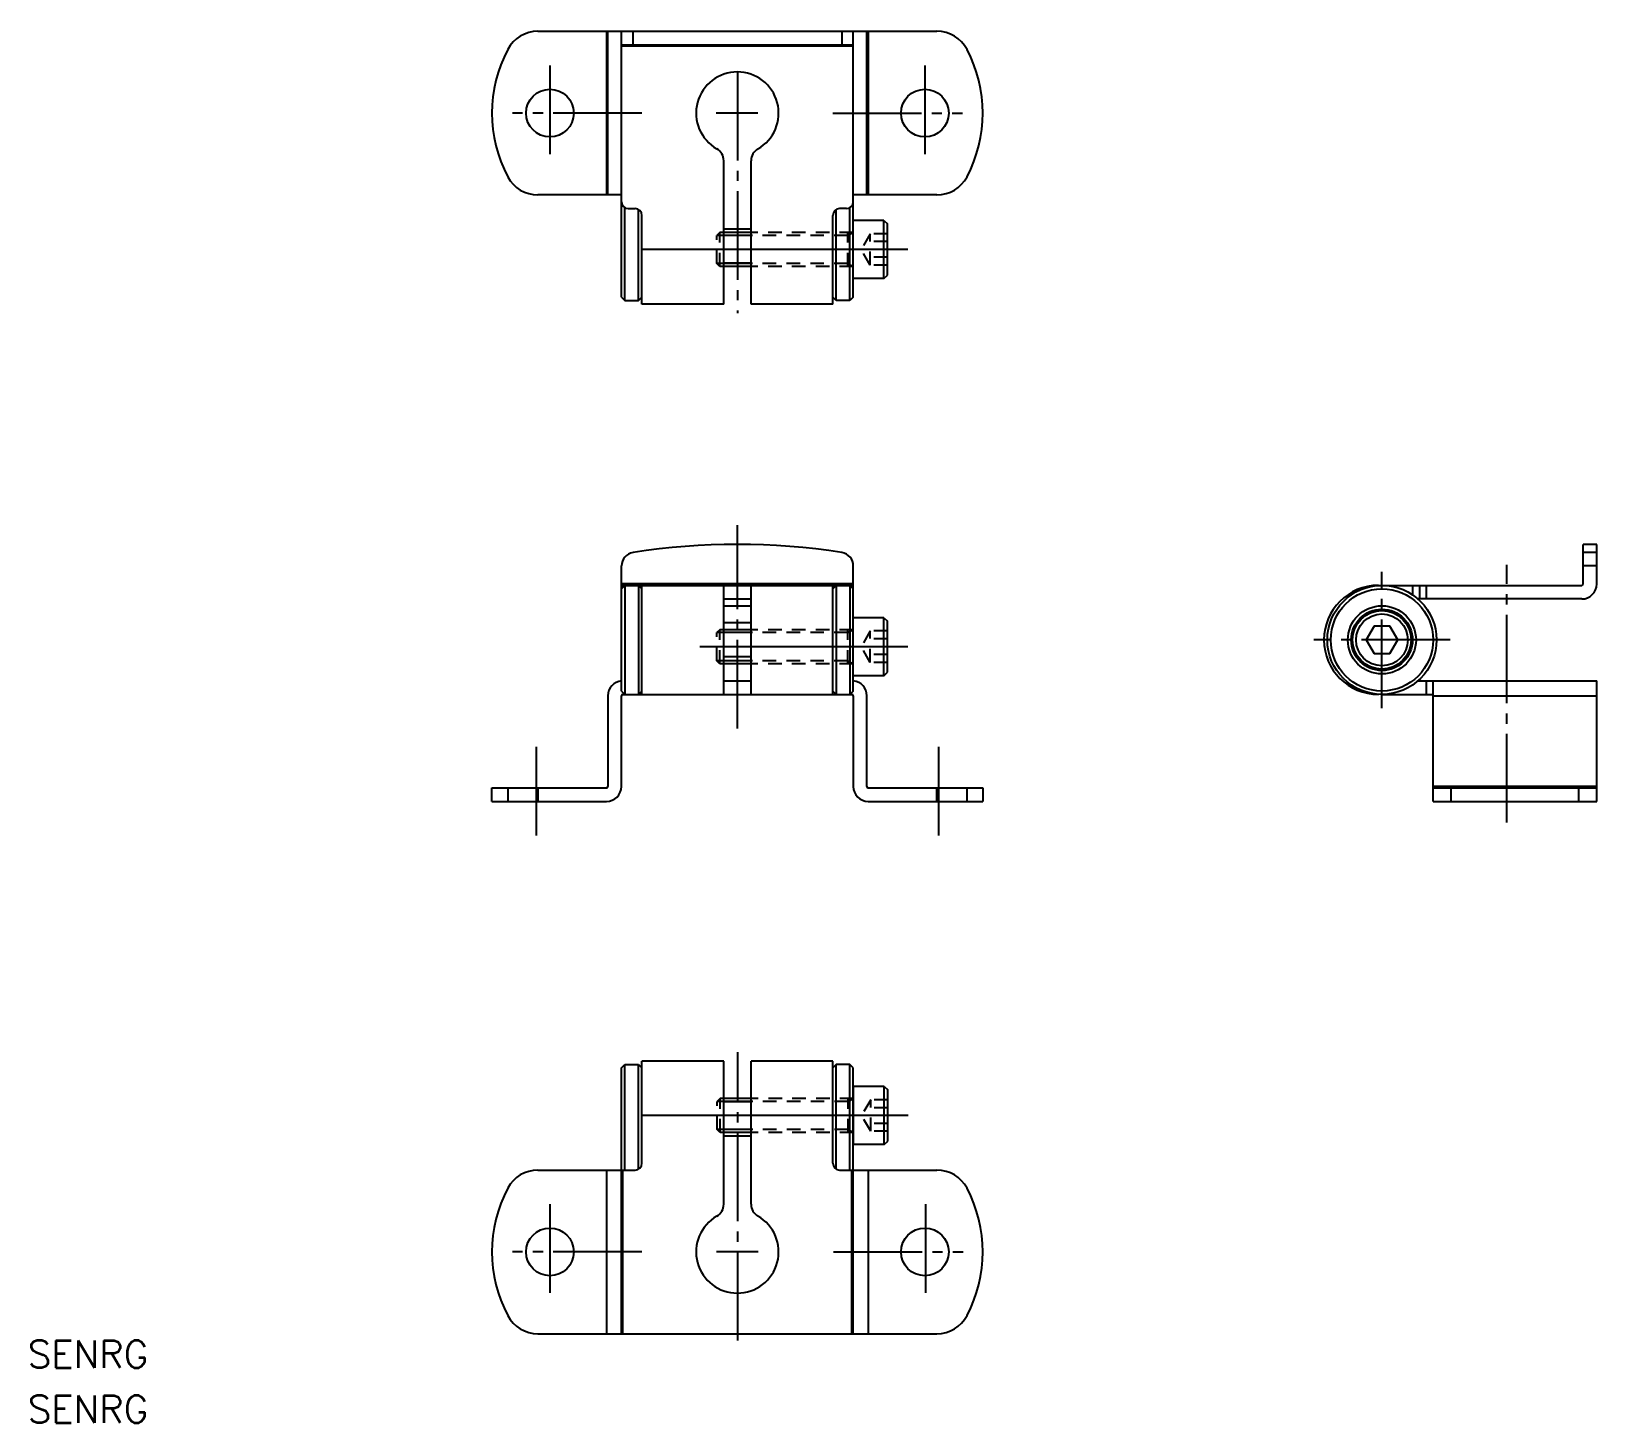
# Model space of a CAD drawing. Extents: x 10 to 240, y 69 to 273.
import ezdxf

# ---------------------------------------------------------------- set-up
doc = ezdxf.new("R2010")
doc.units = 0
doc.linetypes.add('CENTER', pattern=[17.5, 13, -1.5, 1.5, -1.5])
doc.linetypes.add('DASHED', pattern=[3.5, 2, -1.5])
doc.layers.get('0').update_dxf_attribs({"linetype": 'CONTINUOUS'})
doc.layers.add('CENTER', color=1, linetype='CENTER')
doc.styles.get("Standard").update_dxf_attribs({"font": 'txt.shx', "bigfont": '@extfont2.shx'})

msp = doc.modelspace()

# ---------------------------------------------------------------- linework, layer by layer
at = {"color": 7, "linetype": 'CONTINUOUS'}
for p, q in [((84.24, 273.39), (142.77, 273.39)), ((94.3, 273.39), (94.3, 249.39)), ((94.5, 249.39), (94.5, 273.39)), ((96.5, 234.39), (96.5, 273.39)), ((98.2, 271.39), (98.2, 273.39)), ((128.81, 273.39), (128.81, 271.39)), ((130.5, 234.39), (130.5, 273.39)), ((132.5, 249.39), (132.5, 273.39)), ((132.7, 273.39), (132.7, 249.39)), ((96.5, 271.39), (130.5, 271.39)), ((130.5, 271.19), (96.5, 271.19)), ((111.5, 233.39), (111.5, 254.4)), ((115.5, 233.39), (115.5, 254.4)), ((96.5, 249.39), (84.24, 249.39)), ((142.77, 249.39), (130.5, 249.39)), ((97, 233.89), (97, 247.52)), ((97.5, 247.39), (98.5, 247.39)), ((99, 233.89), (99, 247.26)), ((99.5, 233.39), (99.5, 246.39)), ((127.5, 233.39), (127.5, 246.39)), ((128, 233.89), (128, 247.26)), ((129.5, 247.39), (128.5, 247.39)), ((130, 233.89), (130, 247.52)), ((115.5, 244.39), (111.5, 244.39)), ((115.5, 243.89), (111.5, 243.89)), ((135, 245.64), (130.5, 245.64)), ((130.5, 237.14), (130.5, 245.64)), ((135, 237.14), (135, 245.64)), ((135, 245.64), (135.5, 245.14)), ((135.5, 237.64), (135.5, 245.14)), ((111.5, 241.39), (99.5, 241.39)), ((127.5, 241.39), (115.5, 241.39)), ((127.5, 241.39), (115.5, 241.39)), ((115.5, 239.39), (111.5, 239.39)), ((115.5, 238.89), (111.5, 238.89)), ((135, 237.14), (130.5, 237.14)), ((135, 237.14), (135.5, 237.64)), ((96.5, 234.39), (97, 233.89)), ((99, 233.89), (99.5, 234.39)), ((128, 233.89), (127.5, 234.39)), ((130.5, 234.39), (130, 233.89)), ((97, 233.89), (99, 233.89)), ((111.5, 233.39), (99.5, 233.39)), ((127.5, 233.39), (115.5, 233.39)), ((130, 233.89), (128, 233.89)), ((237.54, 192.32), (237.54, 198.12)), ((239.54, 198.12), (237.54, 198.12)), ((239.54, 192.32), (239.54, 198.12)), ((239.54, 196.94), (237.54, 196.94)), ((96.5, 176.62), (96.5, 194.97)), ((130.5, 176.62), (130.5, 194.97)), ((239.54, 194.97), (237.54, 194.97)), ((130.5, 192.32), (96.5, 192.32)), ((96.5, 191.62), (97, 192.12)), ((96.5, 192.12), (130.5, 192.12)), ((97, 192.12), (97, 176.12)), ((99, 192.12), (99, 176.12)), ((99, 192.12), (99.5, 191.62)), ((99.5, 176.12), (99.5, 192.12)), ((111.5, 176.12), (111.5, 192.12)), ((115.5, 176.12), (115.5, 192.12)), ((128, 192.12), (127.5, 191.62)), ((127.5, 176.12), (127.5, 192.12)), ((128, 192.12), (128, 176.12)), ((130, 192.12), (130, 176.12)), ((130.5, 191.62), (130, 192.12)), ((208.04, 192.12), (237.34, 192.12)), ((212.54, 192.12), (212.54, 190.7)), ((213.54, 192.12), (213.54, 190.12)), ((214.54, 192.12), (214.54, 190.12)), ((111.5, 190.12), (115.5, 190.12)), ((111.5, 189.12), (115.5, 189.12)), ((237.34, 190.12), (213.22, 190.12)), ((115.5, 186.62), (111.5, 186.62)), ((135, 187.37), (130.5, 187.37)), ((130.5, 178.87), (130.5, 187.37)), ((135, 178.87), (135, 187.37)), ((135, 187.37), (135.5, 186.87)), ((135.5, 179.37), (135.5, 186.87)), ((206.89, 186.12), (205.73, 184.12)), ((209.2, 186.12), (206.89, 186.12)), ((210.35, 184.12), (209.2, 186.12)), ((115.5, 185.62), (111.5, 185.62)), ((115.5, 185.62), (111.5, 185.62)), ((205.73, 184.12), (206.89, 182.12)), ((209.2, 182.12), (210.35, 184.12)), ((115.5, 181.62), (111.5, 181.62)), ((127.5, 183.12), (115.5, 183.12)), ((206.89, 182.12), (209.2, 182.12)), ((115.5, 180.62), (111.5, 180.62)), ((115.5, 180.62), (111.5, 180.62)), ((135, 178.87), (135.5, 179.37)), ((111.5, 178.12), (115.5, 178.12)), ((135, 178.87), (130.5, 178.87)), ((213.22, 178.12), (239.54, 178.12)), ((214.54, 178.12), (214.54, 176.12)), ((215.54, 160.42), (215.54, 178.12)), ((239.54, 160.42), (239.54, 178.12)), ((94.5, 175.92), (94.5, 162.62)), ((96.5, 176.62), (97, 176.12)), ((96.5, 162.62), (96.5, 175.92)), ((96.7, 176.12), (130.3, 176.12)), ((99, 176.12), (99.5, 176.62)), ((128, 176.12), (127.5, 176.62)), ((130.5, 176.62), (130, 176.12)), ((130.5, 175.92), (130.5, 162.62)), ((132.5, 162.62), (132.5, 175.92)), ((208.04, 176.12), (215.54, 176.12)), ((215.54, 175.92), (239.54, 175.92)), ((77.5, 160.42), (77.5, 162.42)), ((77.5, 162.42), (94.3, 162.42)), ((79.82, 162.42), (79.82, 160.42)), ((84.24, 162.42), (84.24, 160.42)), ((132.7, 162.42), (149.5, 162.42)), ((142.77, 160.42), (142.77, 162.42)), ((147.19, 160.42), (147.19, 162.42)), ((149.5, 162.42), (149.5, 160.42)), ((239.54, 162.62), (215.54, 162.62)), ((215.54, 162.42), (239.54, 162.42)), ((218.21, 160.42), (218.21, 162.42)), ((236.88, 162.42), (236.88, 160.42)), ((77.5, 160.42), (94.3, 160.42)), ((132.7, 160.42), (149.5, 160.42)), ((215.54, 160.42), (239.54, 160.42)), ((96.5, 121.35), (97, 121.85)), ((97, 106.35), (97, 121.85)), ((97, 121.85), (99, 121.85)), ((99, 106.48), (99, 121.85)), ((99, 121.85), (99.5, 121.35)), ((99.5, 107.35), (99.5, 122.35)), ((111.5, 122.35), (99.5, 122.35)), ((111.5, 101.34), (111.5, 122.35)), ((115.5, 101.34), (115.5, 122.35)), ((127.5, 122.35), (115.5, 122.35)), ((127.5, 107.35), (127.5, 122.35)), ((128, 121.85), (127.5, 121.35)), ((128, 106.48), (128, 121.85)), ((130, 121.85), (128, 121.85)), ((130, 106.35), (130, 121.85)), ((130.5, 121.35), (130, 121.85)), ((96.5, 82.35), (96.5, 121.35)), ((130.5, 82.35), (130.5, 121.35)), ((135.05, 118.6), (130.55, 118.6)), ((130.55, 110.1), (130.55, 118.6)), ((135.05, 110.1), (135.05, 118.6)), ((135.05, 118.6), (135.55, 118.1)), ((135.55, 110.6), (135.55, 118.1)), ((115.5, 116.35), (111.5, 116.35)), ((115.55, 116.85), (111.55, 116.85)), ((115.55, 116.85), (111.55, 116.85)), ((111.5, 114.35), (99.5, 114.35)), ((127.5, 114.35), (115.5, 114.35)), ((127.55, 114.35), (115.55, 114.35)), ((127.55, 114.35), (115.55, 114.35)), ((115.5, 111.35), (111.5, 111.35)), ((115.55, 111.85), (111.55, 111.85)), ((115.55, 111.85), (111.55, 111.85)), ((135.05, 110.1), (135.55, 110.6)), ((135.05, 110.1), (130.55, 110.1)), ((84.24, 106.35), (98.5, 106.35)), ((94.3, 106.35), (94.3, 82.35)), ((96.7, 82.35), (96.7, 106.35)), ((128.5, 106.35), (142.77, 106.35)), ((130.3, 82.35), (130.3, 106.35)), ((132.7, 106.35), (132.7, 82.35)), ((84.24, 82.35), (142.77, 82.35))]:
    msp.add_line(p, q, dxfattribs=at)
at = {"color": 3, "linetype": 'DASHED'}
for p, q in [((110.94, 243.89), (110.5, 243.46)), ((110.5, 239.32), (110.5, 243.46)), ((111.5, 243.46), (110.5, 243.46)), ((110.94, 238.89), (110.94, 243.89)), ((111.5, 243.89), (110.94, 243.89)), ((130.5, 243.89), (115.5, 243.89)), ((129.7, 243.46), (115.5, 243.46)), ((129.7, 238.89), (129.7, 243.89)), ((129.7, 243.46), (130.45, 243.89)), ((133, 243.7), (131.67, 241.39)), ((133, 239.08), (133, 243.7)), ((135.5, 243.7), (133, 243.7)), ((133, 239.08), (131.67, 241.39)), ((135.5, 242.54), (133, 242.54)), ((110.94, 238.89), (110.5, 239.32)), ((111.5, 239.32), (110.5, 239.32)), ((111.5, 238.89), (110.94, 238.89)), ((129.7, 239.32), (115.5, 239.32)), ((130.5, 238.89), (115.5, 238.89)), ((129.7, 239.32), (130.46, 238.89)), ((132.34, 240.24), (132.34, 240.24)), ((132.67, 239.66), (132.67, 239.66)), ((135.5, 240.24), (133, 240.24)), ((135.5, 239.08), (133, 239.08)), ((110.94, 185.62), (110.5, 185.19)), ((110.5, 181.05), (110.5, 185.19)), ((111.5, 185.19), (110.5, 185.19)), ((110.94, 180.62), (110.94, 185.62)), ((111.5, 185.62), (110.94, 185.62)), ((130.5, 185.62), (115.5, 185.62)), ((129.7, 185.19), (115.5, 185.19)), ((129.7, 180.62), (129.7, 185.62)), ((129.7, 185.19), (130.45, 185.62)), ((133, 185.43), (131.67, 183.12)), ((133, 180.81), (133, 185.43)), ((135.5, 185.43), (133, 185.43)), ((135.5, 184.28), (133, 184.28)), ((133, 180.81), (131.67, 183.12)), ((132.34, 181.97), (132.34, 181.97)), ((135.5, 181.97), (133, 181.97)), ((110.94, 180.62), (110.5, 181.06)), ((111.5, 181.06), (110.5, 181.05)), ((111.5, 180.62), (110.94, 180.62)), ((129.7, 181.06), (115.5, 181.06)), ((130.5, 180.62), (115.5, 180.62)), ((129.7, 181.06), (130.46, 180.62)), ((132.67, 181.39), (132.67, 181.39)), ((135.5, 180.81), (133, 180.81)), ((110.98, 116.85), (110.55, 116.42)), ((110.55, 112.28), (110.55, 116.42)), ((111.55, 116.42), (110.55, 116.42)), ((110.99, 111.85), (110.99, 116.85)), ((111.55, 116.85), (110.99, 116.85)), ((130.55, 116.85), (115.55, 116.85)), ((129.75, 116.42), (115.55, 116.42)), ((129.75, 111.85), (129.75, 116.85)), ((129.75, 116.42), (130.5, 116.85)), ((133.05, 116.66), (131.72, 114.35)), ((133.05, 112.04), (133.05, 116.66)), ((135.55, 116.66), (133.05, 116.66)), ((135.55, 115.5), (133.05, 115.5)), ((133.05, 112.04), (131.72, 114.35)), ((132.38, 113.2), (132.38, 113.2)), ((132.72, 112.62), (132.72, 112.62)), ((135.55, 113.2), (133.05, 113.2)), ((110.99, 111.85), (110.55, 112.28)), ((111.55, 112.28), (110.55, 112.28)), ((111.55, 111.85), (110.99, 111.85)), ((129.75, 112.28), (115.55, 112.28)), ((130.55, 111.85), (115.55, 111.85)), ((129.75, 112.28), (130.5, 111.85)), ((135.55, 112.04), (133.05, 112.04))]:
    msp.add_line(p, q, dxfattribs=at)
at = {"color": 3, "linetype": 'CONTINUOUS'}
for p, q in [((115.5, 243.46), (111.5, 243.46)), ((115.5, 239.32), (111.5, 239.32)), ((115.5, 185.19), (111.5, 185.19)), ((115.5, 181.06), (111.5, 181.06)), ((115.55, 116.42), (111.55, 116.42)), ((115.55, 112.28), (111.55, 112.28))]:
    msp.add_line(p, q, dxfattribs=at)
at = {"color": 7, "linetype": 'CONTINUOUS'}
for centre, radius in [((86, 261.39), 3.5), ((141, 261.39), 3.5), ((208.04, 184.12), 8), ((208.04, 184.12), 7.5), ((208.04, 184.12), 5), ((208.04, 184.12), 4.5), ((208.04, 184.12), 4.3), ((208.04, 184.12), 3.8), ((86, 94.35), 3.5), ((141, 94.35), 3.5)]:
    msp.add_circle(centre, radius, dxfattribs=at)
for centre, radius, start, end in [((84.24, 268.39), 5, 90, 152.1819), ((142.77, 268.39), 5, 27.8181, 90), ((97.5, 261.39), 20, 152.1819, 207.8181), ((129.5, 261.39), 20, 332.1819, 27.8181), ((113.5, 261.39), 6.05, 299.7947, 240.2053), ((109.5, 254.4), 2, 0, 60.2053), ((117.5, 254.4), 2, 119.7947, 180), ((84.24, 254.39), 5, 207.8181, 270), ((142.77, 254.39), 5, 270, 332.1819), ((97.5, 248.39), 1, 180, 270), ((129.5, 248.39), 1, 270, 0), ((98.5, 246.39), 1, 0, 90), ((128.5, 246.39), 1, 90, 180), ((113.5, 98.12), 100, 81.1956, 98.8044), ((98.5, 194.97), 2, 98.8044, 180), ((128.5, 194.97), 2, 0, 81.1956), ((207.54, 184.12), 8, 90, 270), ((237.34, 192.32), 0.2, 270, 0), ((237.34, 192.32), 2.2, 270, 0), ((96.7, 175.92), 2.2, 95.2878, 180), ((130.3, 175.92), 2.2, 0, 84.7115), ((96.7, 175.92), 0.2, 90, 180), ((130.3, 175.92), 0.2, 0, 90), ((94.3, 162.62), 0.2, 270, 0), ((94.3, 162.62), 2.2, 270, 0), ((132.7, 162.62), 2.2, 180, 270), ((132.7, 162.62), 0.2, 180, 270), ((84.24, 101.35), 5, 90, 152.1819), ((98.5, 107.35), 1, 270, 0), ((128.5, 107.35), 1, 180, 270), ((142.77, 101.35), 5, 27.8181, 90), ((97.5, 94.35), 20, 152.1819, 207.8181), ((129.5, 94.35), 20, 332.1819, 27.8181), ((109.5, 101.34), 2, 299.7947, 0), ((117.5, 101.34), 2, 180, 240.2053), ((113.5, 94.35), 6.05, 119.7947, 60.2053), ((84.24, 87.35), 5, 207.8181, 270), ((142.77, 87.35), 5, 270, 332.1819)]:
    msp.add_arc(centre, radius, start, end, dxfattribs=at)
at = {"layer": 'CENTER', "color": 1, "linetype": 'CENTER'}
for p, q in [((86, 268.39), (86, 254.39)), ((113.5, 267.44), (113.5, 232.07)), ((141, 268.39), (141, 254.39)), ((99.5, 261.39), (80.5, 261.39)), ((116.5, 261.39), (110.41, 261.39)), ((127.5, 261.39), (146.5, 261.39)), ((138.5, 241.39), (107.5, 241.39)), ((113.5, 171.12), (113.5, 200.95)), ((208.04, 174.12), (208.04, 194.12)), ((226.38, 157.32), (226.38, 195.12)), ((218.04, 184.12), (198.04, 184.12)), ((138.5, 183.12), (107.5, 183.12)), ((84, 168.42), (84, 154.42)), ((143, 168.42), (143, 154.42)), ((113.55, 81.35), (113.55, 123.67)), ((138.55, 114.35), (99.5, 114.35)), ((86, 101.35), (86, 87.35)), ((141.1, 101.35), (141.1, 87.35)), ((99.5, 94.35), (80.5, 94.35)), ((116.55, 94.35), (110.46, 94.35)), ((127.6, 94.35), (146.6, 94.35))]:
    msp.add_line(p, q, dxfattribs=at)

# ---------------------------------------------------------------- texts
at = {"color": 7, "linetype": 'CONTINUOUS'}
for p in [(9.42, 77.34), (9.42, 69.3)]:
    msp.add_text('SENRG', height=4, dxfattribs=at).set_placement(p)

doc.saveas('drawing.dxf')
